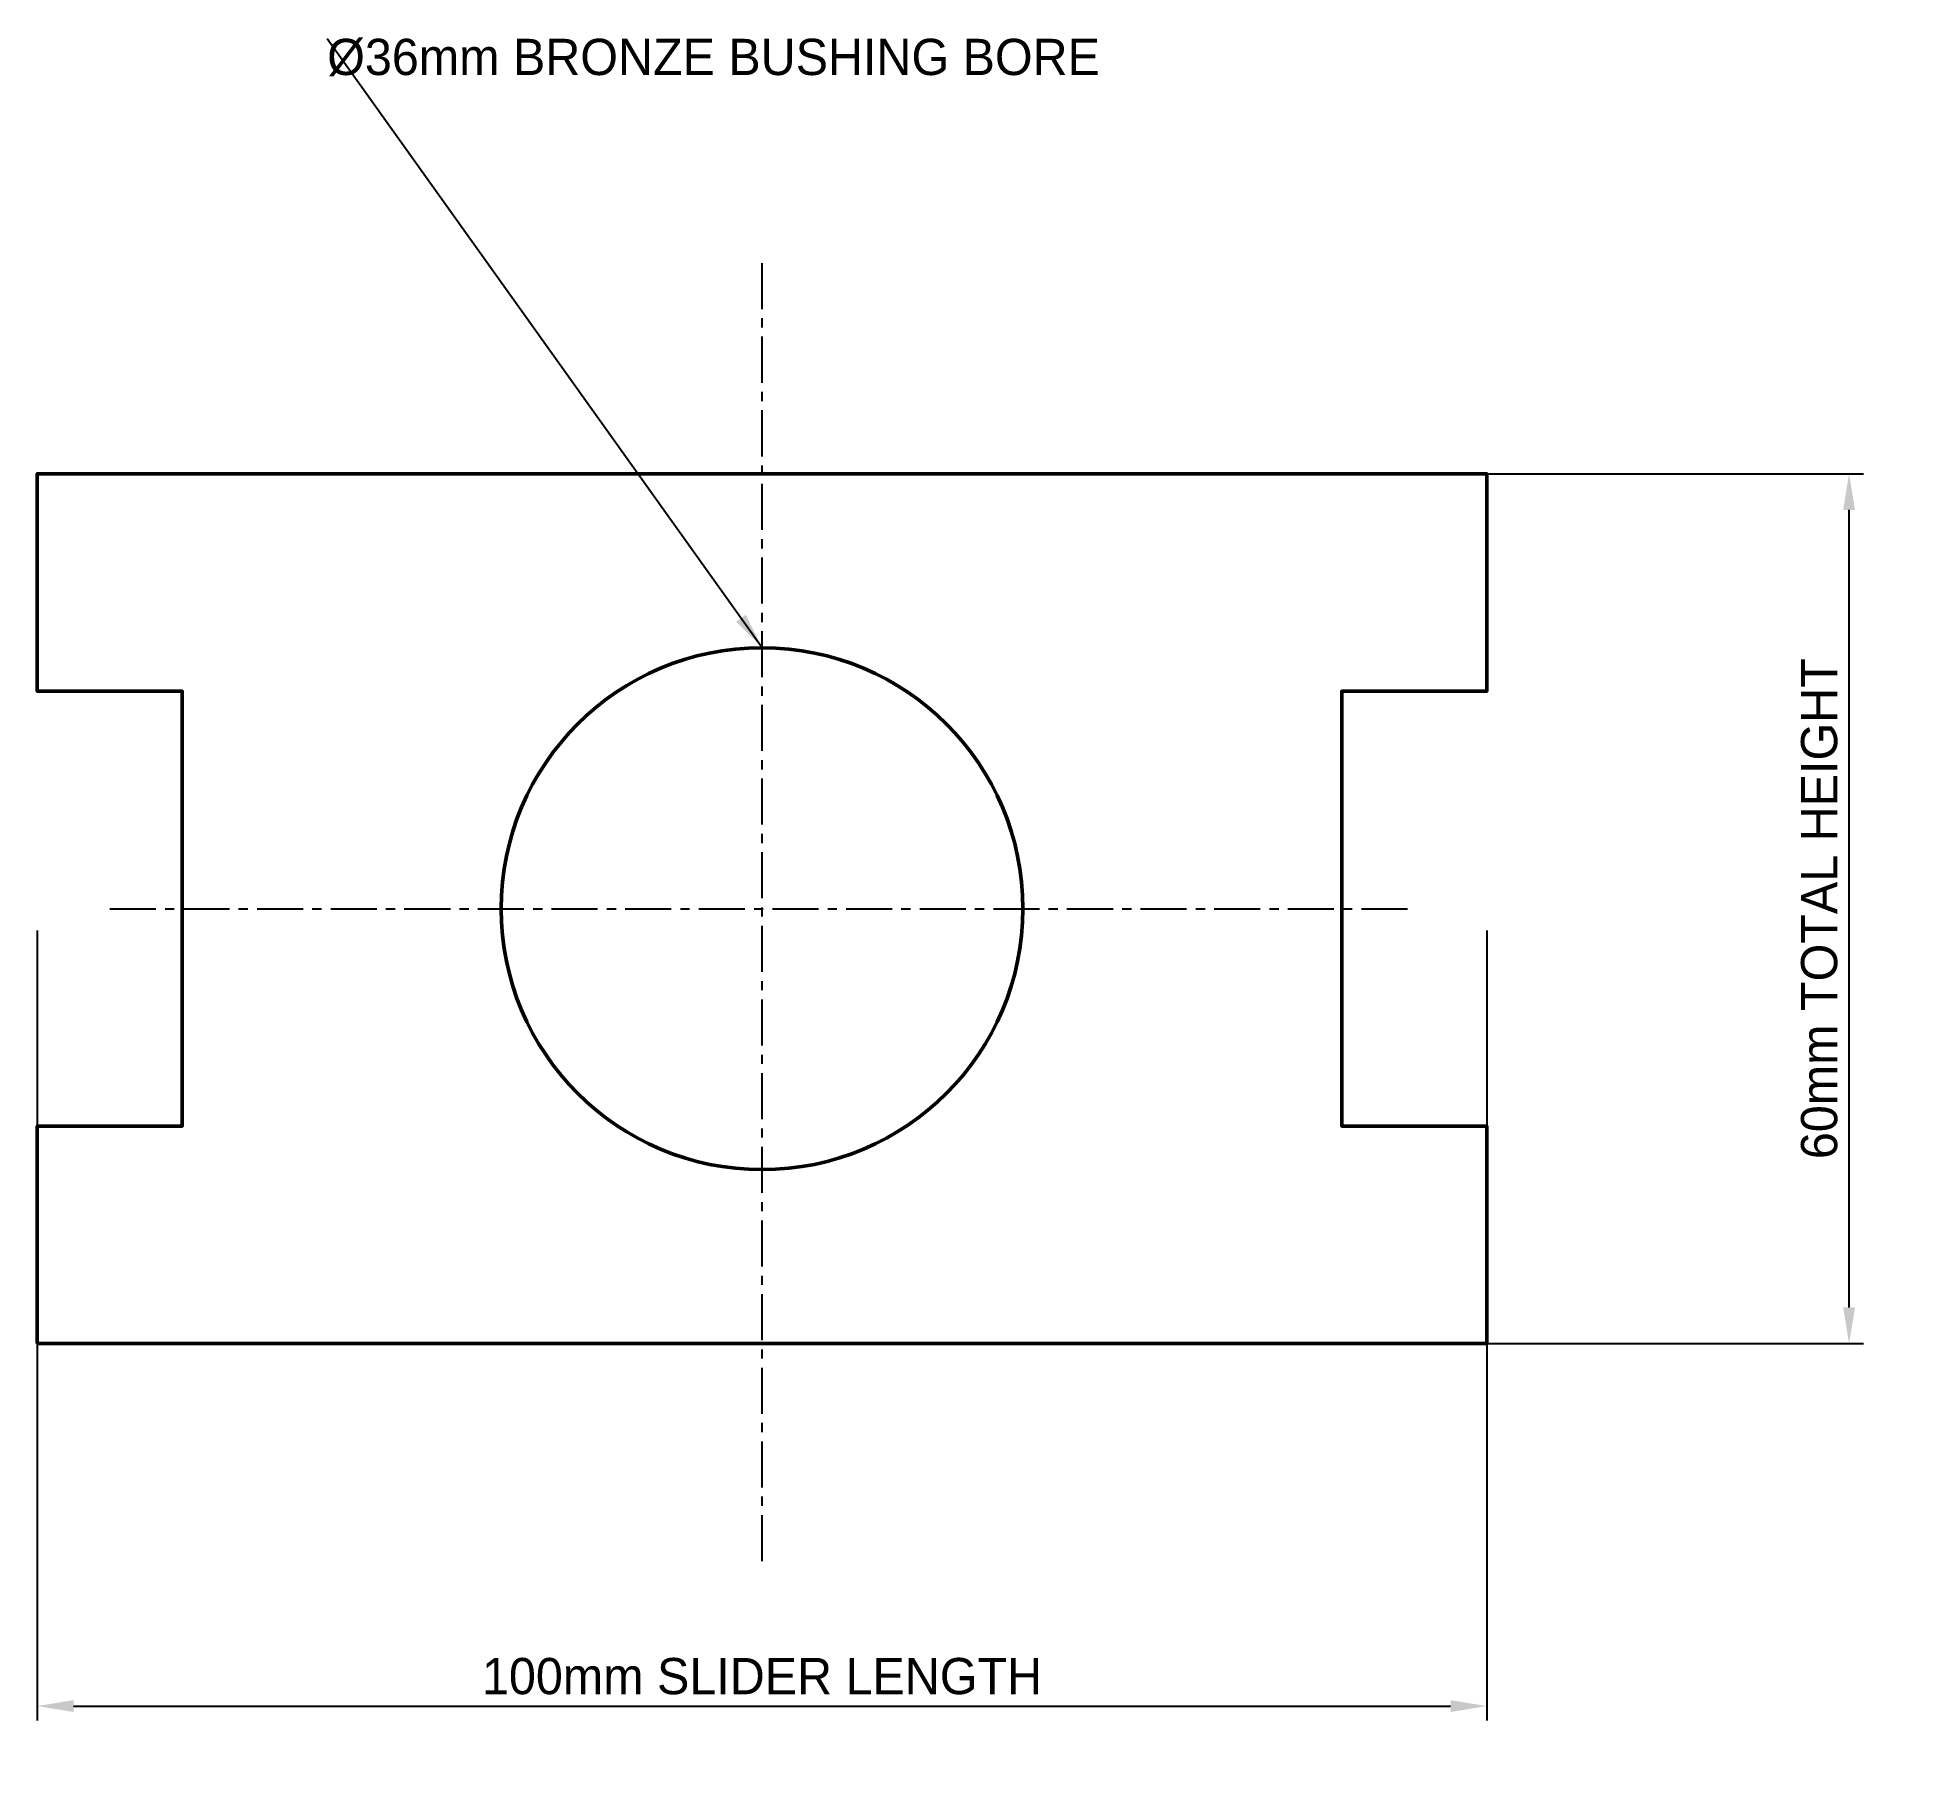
# Model space of a CAD drawing. Header units: metres. Extents: x 70 to 199, y 41 to 160.
import ezdxf

# ---------------------------------------------------------------- set-up
doc = ezdxf.new("R2010")
doc.units = ezdxf.units.M
doc.linetypes.add('CENTER', pattern=[5.08, 3.175, -0.635, 0.635, -0.635])
for name, color, linetype, lineweight in [('CENTERLINES', 7, 'CENTER', 25), ('DIMENSIONS', 7, 'Continuous', 25), ('GEOMETRY', 7, 'Continuous', 50)]:
    doc.layers.add(name, color=color, linetype=linetype, lineweight=lineweight)
doc.dimstyles.new('ENGINEERING_STYLE', dxfattribs={"dimtxt": 2.5, "dimasz": 2.5, "dimexe": 1, "dimexo": 1.5, "dimgap": 0.8, "dimtad": 1, "dimcen": 2.5, "dimazin": 3, "dimtfac": 1, "dimtmove": 0, "dimatfit": 3, "dimtfill": 1})

msp = doc.modelspace()

# ---------------------------------------------------------------- linework, layer by layer
at = {"layer": 'CENTERLINES'}
for p, q in [((120, 55), (120, 145)), ((75, 100), (165, 100))]:
    msp.add_line(p, q, dxfattribs=at)
at = {"layer": 'GEOMETRY'}
msp.add_lwpolyline([(70, 70), (170, 70), (170, 85), (160, 85), (160, 115), (170, 115), (170, 130), (70, 130), (70, 115), (80, 115), (80, 85), (70, 85)], close=True, dxfattribs=at)
msp.add_circle((120, 100), 18, dxfattribs=at)

# ---------------------------------------------------------------- texts
at = {"layer": 'DIMENSIONS', "insert": (90, 160), "char_height": 2.5, "attachment_point": 1}
msp.add_mtext('%%C36mm BRONZE BUSHING BORE', dxfattribs=at)

# ---------------------------------------------------------------- next in the draw order: dimensions: what is measured, and where the dimension line sits
at = {"layer": 'DIMENSIONS'}
msp.add_linear_dim(base=(70, 45), p1=(70, 100), p2=(170, 100), text='100mm SLIDER LENGTH', dimstyle='ENGINEERING_STYLE', dxfattribs=at).render()

# ---------------------------------------------------------------- next in the draw order: dimensions: what is measured, and where the dimension line sits
msp.add_linear_dim(base=(195, 70), p1=(120, 70), p2=(120, 130), angle=90, text='60mm TOTAL HEIGHT', dimstyle='ENGINEERING_STYLE', dxfattribs=at).render()

# ---------------------------------------------------------------- next in the draw order: leaders
msp.add_leader([(120, 118), (90, 160)], dimstyle='ENGINEERING_STYLE', dxfattribs=at)

doc.saveas('drawing.dxf')
